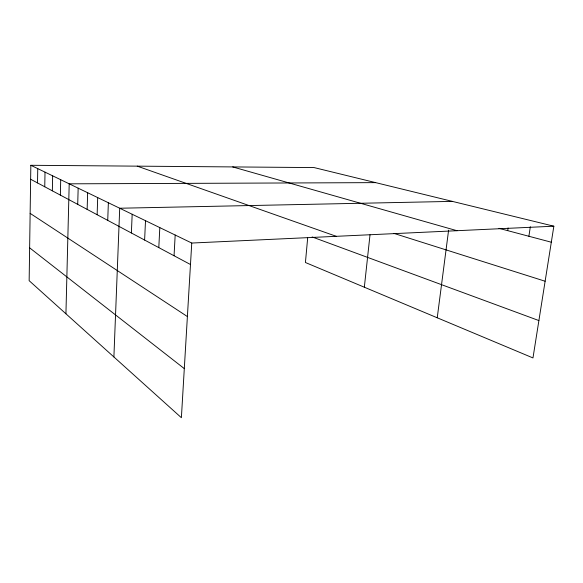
<?xml version="1.0" encoding="UTF-8"?>
<svg xmlns="http://www.w3.org/2000/svg" width="583" height="583" viewBox="0 0 583 583"><rect width="100%" height="100%" fill="white"/><g stroke="black" fill="none" stroke-linecap="round" stroke-linejoin="round"><path stroke-width="0.87" d="M30.841 165.288L29.15 280.685L181.386 417.712L191.756 243.045L30.841 165.288L314.084 167.576L553.85 226.197L532.971 357.933L305.426 262.51L307.671 237.93M37.523 182.924L37.757 168.633M44.753 186.779L45.022 172.138M52.353 190.838L52.659 175.833M60.362 195.108L60.712 179.724M65.93 313.792L69.202 183.827L375.663 182.632M77.714 204.363L78.166 188.156M87.144 209.399L87.647 192.74M97.135 214.726L97.696 197.593M107.731 220.374L108.365 202.753M113.896 356.964L119.712 208.233L452.342 201.383M131.379 232.989L132.173 214.252M144.613 240.05L145.51 220.702M158.802 247.615L159.808 227.61M174.047 255.755L175.184 235.036M364.339 287.215L370.008 234.84M437.235 317.786L448.604 230.168M507.698 230.642L508.092 227.96M528.898 236.268L530.341 226.736M191.756 243.045L553.85 226.197M498.968 228.332L551.314 242.215M232.704 166.92L456.999 230.708M393.904 233.382L545.127 281.232M137.253 166.148L336.289 236.319M312.131 236.938L538.889 320.57M30.637 179.251L190.481 264.514M30.134 213.356L187.391 316.554M29.631 247.833L184.301 368.616"/></g></svg>
